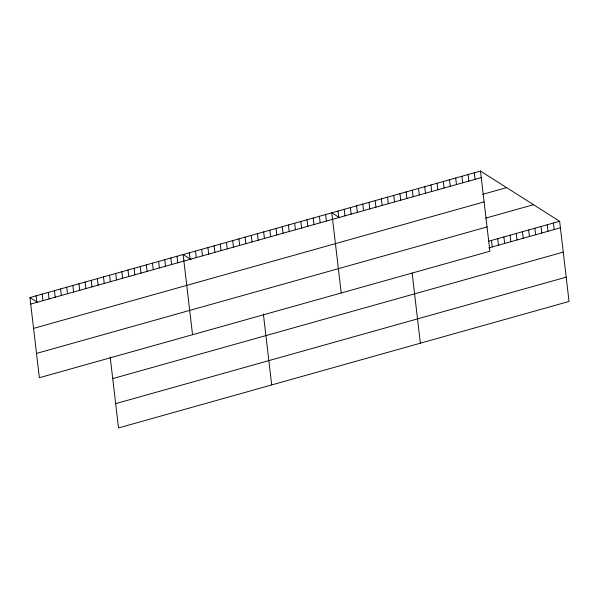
<?xml version="1.0" encoding="UTF-8"?>
<svg xmlns="http://www.w3.org/2000/svg" width="599" height="599" viewBox="0 0 599 599"><rect width="100%" height="100%" fill="white"/><g stroke="black" fill="none" stroke-linecap="round" stroke-linejoin="round"><path stroke-width="0.9" d="M480.48 171.059L489.9 251.236L39.369 377.722L29.95 297.546L480.48 171.059L559.631 221.278L569.05 301.454L118.52 427.941L110.171 356.899M30.714 304.075L481.252 177.589M482.704 194.338L506.604 187.629M33.574 328.379L484.104 201.893M485.722 218.126L533.514 204.708M36.517 353.417L487.047 226.931M488.836 241.157L559.631 221.278M488.717 247.934L560.402 227.807M112.724 378.598L563.255 252.112M115.659 403.636L566.197 277.15M339.79 217.864L331.809 212.802L341.228 292.978M191.111 259.607L183.129 254.538L192.549 334.714M29.95 297.546L37.205 302.151M553.439 223.015L554.202 229.552M547.239 224.76L548.01 231.289M541.047 226.497L541.81 233.026M534.855 228.234L535.618 234.763M528.655 229.979L529.426 236.508M522.463 231.716L523.226 238.245M516.271 233.453L517.034 239.982M510.071 235.19L510.842 241.726M503.879 236.934L504.643 243.464M497.687 238.672L498.45 245.201M491.487 240.409L492.258 246.938M474.288 172.797L475.052 179.326M468.096 174.541L468.86 181.07M461.896 176.278L462.668 182.807M455.704 178.015L456.468 184.544M449.505 179.752L450.276 186.289M443.312 181.497L444.084 188.026M437.12 183.234L437.884 189.763M430.921 184.971L431.692 191.5M424.728 186.708L425.5 193.245M418.536 188.453L419.3 194.982M412.337 190.19L413.108 196.719M406.144 191.927L406.908 198.464M412.134 273.024L420.371 343.197M399.952 193.672L400.716 200.201M393.753 195.409L394.524 201.938M387.56 197.146L388.324 203.675M381.368 198.883L382.132 205.42M375.169 200.628L375.94 207.157M368.977 202.365L369.74 208.894M362.784 204.102L363.548 210.631M356.585 205.846L357.356 212.375M350.393 207.583L351.156 214.113M344.193 209.321L344.964 215.85M338.001 211.058L338.772 217.594M325.609 214.539L326.38 221.068M319.417 216.276L320.18 222.806M313.225 218.014L313.988 224.55M307.025 219.758L307.796 226.287M300.833 221.495L301.596 228.024M294.641 223.232L295.404 229.761M288.441 224.977L289.212 231.506M282.249 226.714L283.013 233.243M276.057 228.451L276.82 234.98M269.857 230.188L270.628 236.725M263.665 231.933L264.429 238.462M257.465 233.67L258.236 240.199M263.35 313.891L271.699 384.932M251.273 235.407L252.044 241.936M245.081 237.144L245.845 243.681M238.881 238.889L239.652 245.418M232.689 240.626L233.46 247.155M226.497 242.363L227.261 248.899M220.297 244.107L221.068 250.637M214.105 245.845L214.869 252.374M207.913 247.582L208.677 254.111M201.713 249.319L202.484 255.855M195.521 251.063L196.285 257.592M189.329 252.8L190.093 259.33M177.005 256.26L177.768 262.789M170.88 257.982L171.643 264.511M164.747 259.696L165.519 266.233M158.623 261.419L159.386 267.948M152.498 263.141L153.262 269.67M146.366 264.863L147.137 271.392M140.241 266.577L141.005 273.114M134.116 268.3L134.88 274.829M127.984 270.022L128.755 276.551M121.859 271.744L122.623 278.273M115.734 273.458L116.498 279.995M109.602 275.181L110.373 281.71M103.477 276.903L104.241 283.432M97.352 278.625L98.116 285.154M91.22 280.339L91.991 286.876M85.095 282.062L85.859 288.591M78.971 283.784L79.734 290.313M72.838 285.506L73.61 292.035M66.714 287.221L67.477 293.757M60.589 288.943L61.353 295.472M54.457 290.665L55.228 297.194M48.332 292.387L49.096 298.916M42.207 294.102L42.971 300.638M36.075 295.824L36.846 302.353"/></g></svg>
